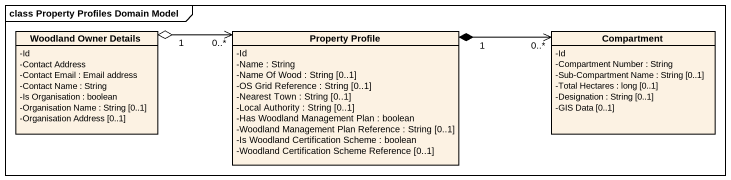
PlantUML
@startuml
mainframe class Property Profiles Domain Model
hide circle
hide empty members
skinparam classAttributeIconSize 0
class "Woodland Owner Details" as Woodland_Owner_Details {
  -Id
  -Contact Address
  -Contact Email : Email address
  -Contact Name : String
  -Is Organisation : boolean
  -Organisation Name : String [0..1]
  -Organisation Address [0..1]
}
class "Property Profile" as Property_Profile {
  -Id
  -Name : String
  -Name Of Wood : String [0..1]
  -OS Grid Reference : String [0..1]
  -Nearest Town : String [0..1]
  -Local Authority : String [0..1]
  -Has Woodland Management Plan : boolean
  -Woodland Management Plan Reference : String [0..1]
  -Is Woodland Certification Scheme : boolean
  -Woodland Certification Scheme Reference [0..1]
}
class Compartment {
  -Id
  -Compartment Number : String
  -Sub-Compartment Name : String [0..1]
  -Total Hectares : long [0..1]
  -Designation : String [0..1]
  -GIS Data [0..1]
}
Woodland_Owner_Details "1" o-right-> "0..*" Property_Profile
Property_Profile "1" *-right-> "0..*" Compartment
@enduml
